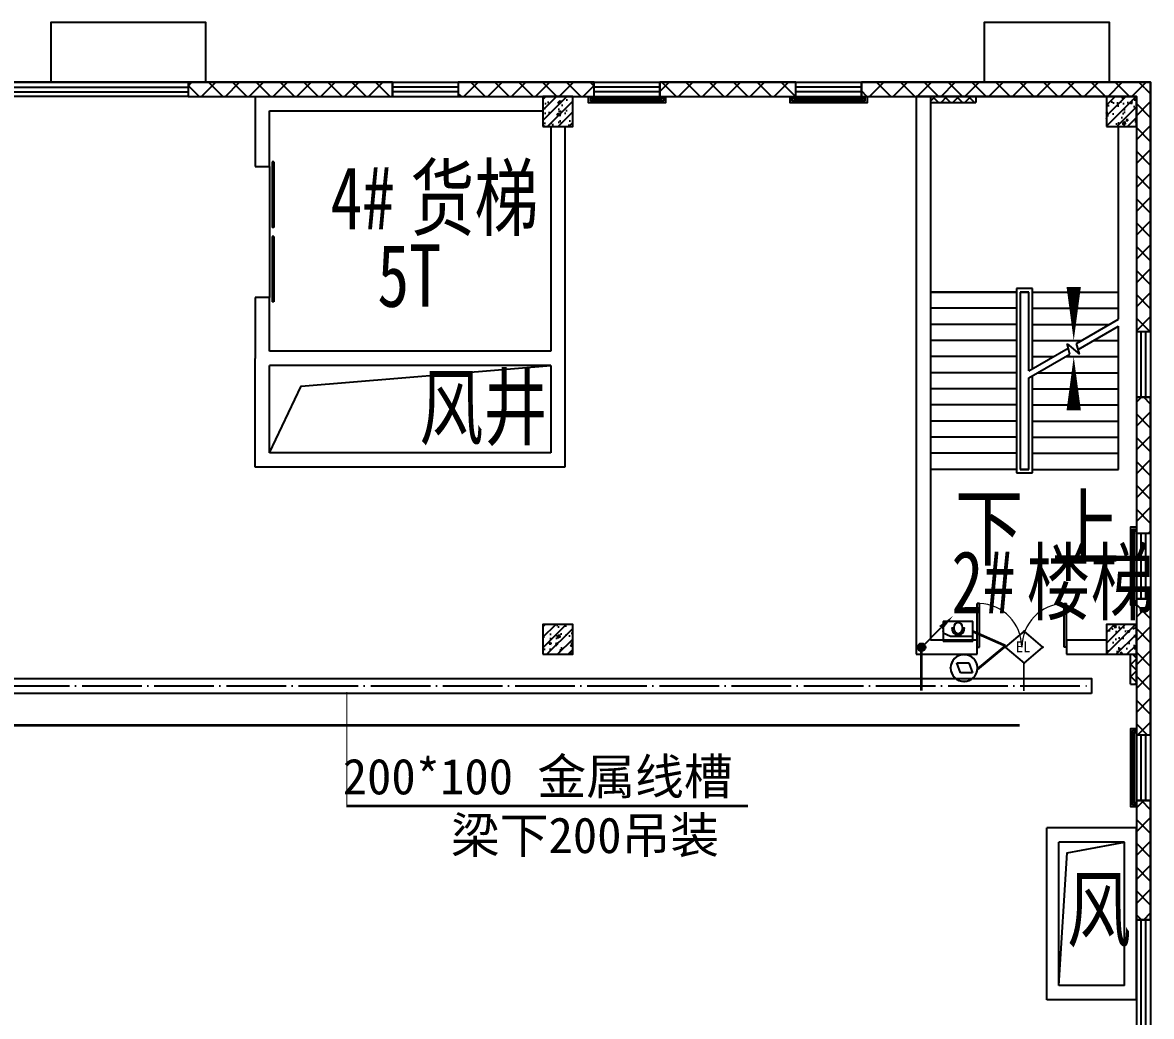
# Model space of a CAD drawing. Header units: millimetres. Extents: x -633009578 to 5705885, y -633235091 to 2571734.
# Drawn here: x 4176094 to 4195022, y 1976180 to 1992840 of the extents above; entities that cross this region are included whole.
import ezdxf
from ezdxf.enums import TextEntityAlignment as Align

# ---------------------------------------------------------------- set-up
doc = ezdxf.new("R2010")
doc.units = ezdxf.units.MM
doc.header["$LTSCALE"] = 1000
doc.header["$MEASUREMENT"] = 0
doc.linetypes.add('DOTE', pattern=[2.4200000000000004, 2, -0.2, 0.02, -0.2])
doc.layers.get('0').update_dxf_attribs({"color": 9})
for name, color, linetype in [('000000000000电气', 7, 'Continuous'), ('A-COLUM(柱)', 255, 'Continuous'), ('A-DOOR(门）', 4, 'Continuous'), ('A-F-AREA(计算)', 5, 'Continuous'), ('A-FLOR(看线)', 8, 'Continuous'), ('A-HATH(填充)', 8, 'Continuous'), ('A-LM-RAIL(栏杆)', 167, 'Continuous'), ('A-OTHER(其它)', 192, 'Continuous'), ('A-STAR(楼梯)', 51, 'Continuous'), ('A-TEXT(房间)', 243, 'Continuous'), ('A-WALL(墙)', 255, 'Continuous'), ('A-WINDOW（窗）', 4, 'Continuous'), ('DIM_SYMB', 3, 'Continuous'), ('PUB_TEXT', 7, 'Continuous'), ('WALL', 9, 'Continuous'), ('电-弱电平面-箭头', 3, 'Continuous'), ('电-强电平面-线缆', 3, 'Continuous'), ('电-桥架', 4, 'Continuous'), ('设备-安防', 3, 'Continuous'), ('设备-箱柜', 3, 'Continuous')]:
    doc.layers.add(name, color=color, linetype=linetype)
doc.styles.add('_TCH', font='simhei.ttf', dxfattribs={"width": 0.75, "bigfont": 'hztxt.shx'})
doc.styles.add('_TCH_DIM', font='simhei.ttf', dxfattribs={"width": 0.8, "bigfont": 'hztxt.shx'})
doc.styles.add('_TEL_DIM', font='simhei.ttf', dxfattribs={"height": 3.5, "bigfont": 'HZTXT'})
doc.styles.add('ELEC-DIM', font='simhei.ttf')
doc.styles.add('IDQSTYLE', font='simhei.ttf', dxfattribs={"width": 0.707, "bigfont": 'hztxt.shx'})
pattern_1 = [(45, (1628570.737756166, 677977.5160347573), (-100.0001016555733, 100.0001016555733), []), (135, (1628570.737756166, 677977.5160347573), (-100.0001016555733, -100.0001016555733), [])]
pattern_2 = [(45, (1628670.737756166, 677977.5160347573), (-200.0002033111466, 200.0002033111467), []), (135, (1628670.737756166, 677977.5160347573), (-200.0002033111467, -200.0002033111466), [])]

# ---------------------------------------------------------------- blocks, each defined once
blk = doc.blocks.new('$equip$00002496')
for p, q in [((-0.3257586027029902, -0.01245651182034635), (-0.3257586027029902, -0.04339440534022287)), ((-0.3257586027029902, -0.04339440534022287), (-0.2349881161644589, -0.04339440534022287)), ((-0.2349881161644589, -0.07433229886373738), (-0.2349881161644589, -0.01245651182034635)), ((0.2318991003703559, -0.04339041039929725), (0.3257586027029902, -0.04343435477494495)), ((0.2318995781242847, -0.07433229886373738), (0.2318995781242847, -0.01245651182034635)), ((0.3257586027029902, -0.01245651182034635), (0.3257586027029902, -0.04339440534022287))]:
    blk.add_line(p, q)
at = {"const_width": 0.04}
for points in [[(-0.3257569673587568, -0.01199135613933322), (-0.3257586027029902, -0.04339440534022287), (-0.2655665311758639, -0.04339440534022287)], [(-0.3257586027029902, -0.01209546335303457), (-0.3254450895765331, 0.007862924336222932), (-0.3246427298145136, 0.02099261244438821), (-0.3230396698054392, 0.03683146784896962), (-0.3200834360468434, 0.05640672732988605), (-0.3158846532169264, 0.07655434396292549), (-0.3114238906564424, 0.0934556857937423), (-0.3053167008911259, 0.1125148900100612), (-0.2961030303267762, 0.1360363546918961), (-0.2870512925146613, 0.1553192011742794), (-0.2776002755272202, 0.1727327617008996), (-0.2650090074748732, 0.1928330976625148), (-0.2480697203573072, 0.2158072831662139), (-0.2307201034273021, 0.2357486963155679), (-0.2183433735772269, 0.2482254943279258), (-0.2048552286432823, 0.2604362391903123), (-0.1911825684801443, 0.2715267914645665), (-0.1736025161517318, 0.2841171126310655), (-0.1547964517085347, 0.2957489191248897), (-0.1366549688245868, 0.3053642205159122), (-0.1125469685212011, 0.3159432491156622), (-0.09099250963481609, 0.3234552737812919), (-0.07185881528130267, 0.3286887830108753), (-0.0476470465073362, 0.3334767393171205), (-0.03344249982910696, 0.3353641694484395), (-0.01254353142576292, 0.33693107711224), (0.006284847928327508, 0.3371227143543365), (0.02112160998512991, 0.3364609976488282), (0.03364834297099151, 0.3353416012541857), (0.04427512355323415, 0.3339856622114894), (0.0514455190859735, 0.3328576949279523), (0.06296124946675263, 0.3306819992103556), (0.07295717955275904, 0.3284235992541653), (0.08476642325695138, 0.3253025975027413), (0.09841386118205264, 0.3210671038432338), (0.1073930458223913, 0.3179007922954042), (0.1189192084857496, 0.3133782735822024), (0.1273616340185981, 0.309727315147029), (0.1385068310191855, 0.3044504504359793), (0.1500006543647032, 0.2984373588406015), (0.1638636618590681, 0.2903635228794883), (0.1733825990086189, 0.2842636587374727), (0.1825355213950388, 0.2779405411420157), (0.1897162082022987, 0.2726458121323958), (0.1961934307328193, 0.2676024858810706), (0.2032832070399309, 0.2617741676658625), (0.2108134823647561, 0.2552078580083617), (0.217798692494398, 0.2487452608329477), (0.228148777372553, 0.2384502620334388), (0.2384204440459143, 0.2272843058126455), (0.2434306646027835, 0.2214536424435209), (0.2496786895935657, 0.2137899235021905), (0.2547404104698217, 0.2072320931656577), (0.2611980655201478, 0.1983612801268464), (0.2680283635418164, 0.1882836692966521), (0.2770073256251635, 0.1737512327563309), (0.2837973800196778, 0.1615835285520006), (0.2918694003747078, 0.1454322725621751), (0.2969779347913573, 0.1339993972869706), (0.3002692127192859, 0.126001952077786), (0.3046930583077483, 0.1142746343793988), (0.3092767016933067, 0.1005832550908963), (0.3129390048998175, 0.08807579556378187), (0.3161395389179233, 0.07547706223704154), (0.3186645603709621, 0.06388206950578024), (0.3211643142713001, 0.0500421286051278), (0.3228813630266814, 0.03809697220276576), (0.3240568224427989, 0.02762096420337912), (0.324859512373223, 0.01811108543552109), (0.3254132453730563, 0.00858592767326627), (0.3257090797560522, -0.00049248671712121), (0.3257832243107259, -0.007853463819628814), (0.3257586027029902, -0.01597356299680541)], [(0.2318995781242847, -0.04343435477494495), (0.3257586027029902, -0.04343435477494495), (0.3257689946476603, -0.01254634189172066)]]:
    blk.add_lwpolyline(points, dxfattribs=at)
blk.add_lwpolyline([(-0.2349881161644589, -0.04339440534022287), (-0.234988116149907, -0.07433229886373738, 0.0182959325663468), (-0.2341963414801285, -0.09596305228842539, 0.02057100331636309), (-0.2314330486115068, -0.1200309692394512, 0.01615663239953969), (-0.2279163057246478, -0.1385404972170363, 0.01693810384346652), (-0.2229987668251852, -0.1574872628661979, 0.01329564042987737), (-0.2183254288102034, -0.1718583239271538, 0.01774370437729911), (-0.2109808493987657, -0.190436463271908, 0.01810240356969195), (-0.202383055788232, -0.2083190727098554, 0.02333614132905712), (-0.1896684531238861, -0.229968408079003, 0.02044170027676835), (-0.1774249378067907, -0.2471703877454274, 0.01989766451918913), (-0.1643957158521516, -0.2626632182400499, 0.02937469172712198), (-0.1439065932936501, -0.2826519741392985, 0.02046687747088341), (-0.1288843219663249, -0.2946362194343237, 0.01994697534980988), (-0.1136344562692102, -0.3049034932155337, 0.02634036321689085), (-0.09301181325281505, -0.3161697710966109, 0.02276514568385508), (-0.07478138820442837, -0.3239164370424987, 0.02206410967143575), (-0.05684026748349424, -0.3297063967147551, 0.0175610551311905), (-0.04245622256712522, -0.3331187941075768, 0.01884926235006773), (-0.02688140393001959, -0.3356341081016581, 0.02667427645081797), (-0.004813117921003141, -0.3371611547772773, 0.02406458763464014), (0.01513338900986128, -0.3365152710211987, 0.01749181383793592), (0.02959480640129186, -0.334837958071148, 0.02217984979833747), (0.04783707972092088, -0.3312386844263528, 0.01670575936897621), (0.06151090867933817, -0.3274165873117454, 0.0217722080425489), (0.0790706878178753, -0.3210165422860882, 0.03374751034879078), (0.1057169104751665, -0.3077975864252949, 0.02730692637543976), (0.1266723583685234, -0.2939906737810816, 0.03748691983271558), (0.1535541368793929, -0.2707855348744488, 0.02366876899911156), (0.1697097239521099, -0.2529639476961165, 0.02463610663642848), (0.1846068157610716, -0.2329478090214252, 0.02205649491069121), (0.1970839504210744, -0.2124338016146794, 0.01935462041009298), (0.206340296252165, -0.1939205355338345, 0.01688452340010287), (0.2137288127123611, -0.1760053912075819, 0.01966230157732925), (0.2205645790236304, -0.1552443572727498, 0.01731440631145223), (0.2255364213342546, -0.135285412416124, 0.01765737348860424), (0.2290203964221291, -0.1154880664689699, 0.01633418443731503), (0.2311199677496916, -0.09579652929824078, 0.01862757118903319), (0.2318995781388367, -0.07433229886373738, -0.000472708372486724), (0.2318995781242847, -0.05279222321769339, 0.0004727079955161621), (0.2318995781242847, -0.03244852855277713, -0.0004727079955161849), (0.2318995781242847, -0.01245341187313898, 0.0193493677842396), (0.2310570476547582, 0.009855565578618553, 0.01770133877692018), (0.2286674682109151, 0.03113219686929369, 0.0176091688965659), (0.2250366548687452, 0.05081065330523415, 0.01973381331635689), (0.2191032464616001, 0.07337515754625201, 0.01545712335130221), (0.2136441482725786, 0.08944355720814201, 0.01638136793352114), (0.2064366456615971, 0.1069191381830024, 0.01889577194154605), (0.1974724603933282, 0.124934014853352, 0.01460926708694749), (0.1893017992697423, 0.1389198372235114, 0.01834707667655943), (0.1788048267626436, 0.154441256672726, 0.01802701254956099), (0.1670945117075462, 0.16930223901727, 0.01918510430489061), (0.1545159021334257, 0.1830286705735489, 0.02609018841368346), (0.1355203122220701, 0.2003201775660273, 0.02726780140366601), (0.1154953059740365, 0.2149753960547969, 0.02826022181265756), (0.09302354548708536, 0.2278643579738855, 0.01768013504660025), (0.07947741153475363, 0.2340587330181734, 0.02983831462154809), (0.05467275061528198, 0.242662508819194, 0.03688840652984774), (0.02498369276872836, 0.248695417874842, 0.03132680170442304), (-0.00154426900553517, 0.2503981151239714, 0.02152297382195137), (-0.01876981760142371, 0.249681544064515, 0.02781603352576516), (-0.04232023857184686, 0.2463571927401063, 0.02781924796867374), (-0.06450405267241877, 0.2406578850968799, 0.01792787672923883), (-0.07963114288577344, 0.2352566086992738, 0.0262865457487697), (-0.09992356615839526, 0.2259165745053906, 0.02119287732084118), (-0.11706115740526, 0.2159602789688506, 0.0171568808815843), (-0.1294802093179896, 0.207409261194698, 0.02416187819285423), (-0.1477007803769084, 0.1925049077508447, 0.02878934091920857), (-0.167043774476042, 0.1729245897222427, 0.01847703741819992), (-0.1794630369258812, 0.1577163090223621, 0.0213830109619632), (-0.1916570924367988, 0.1400851354956103, 0.01760758065260107), (-0.2016330892802216, 0.1229453873020248, 0.01681983214104903), (-0.2093724703590851, 0.1072558663363452, 0.01906551868470904), (-0.2177670299279271, 0.08662868678948143, 0.01663457793315364), (-0.2233549865341047, 0.06948587926308392, 0.01199850358657596), (-0.227126173209399, 0.05518552293506218, 0.01921348092443342), (-0.2312853431794792, 0.03417440378689207, 0.0129120010522256), (-0.2334025729942368, 0.01812716938002268, 0.01673519548586339), (-0.2347496548027266, -0.0005786718757008202, 0.009174826161293947), (-0.2349881161644589, -0.01245651182034635, 0.0008621608417457901), (-0.2349881161644589, -0.04339440534022287), (-0.2961449461872689, -0.04339440534022287, 56.79143426085979)], format="xyb", dxfattribs=at)
for centre, major_axis, ratio, start_param, end_param in [((0, -0.007853463819628814), (-5.946726671962764e-16, 0.3450403896201966), 0.944188663444044, 4.700094459124145, 7.866276155235024), ((-0.00154426900553517, -0.01245651181670837), (0, 0.2628546269403538), 0.8881100928804517, 4.71238898038469, 7.853981633974483), ((-0.00154426900553517, -0.07433229886373738), (0, -0.2628546269403538), 0.8881100928804517, 4.71238898038469, 7.853981633974483)]:
    blk.add_ellipse(centre, major_axis=major_axis, ratio=ratio, start_param=start_param, end_param=end_param)
for p in [(0, 0.3371869258007791), (-0.3257586027029902, -0.04339440534022287), (0, -0.3371811744327715), (0.3256694684678223, -0.04536965262741433)]:
    blk.add_point(p)
at = {"color": 7, "style": '_TEL_DIM', "flags": 1}
blk.add_attdef('A', text='', height=2e-05, dxfattribs=at).set_placement((0, 0), align=Align.MIDDLE_CENTER)
blk = doc.blocks.new('$equip$00002617')
for p, q in [((0.6250151190488396, 0.4150200000058248), (-0.6249848809511604, 0.4150200000058248)), ((-0.6249848809511604, 0.4150200000058248), (-0.6249848809511604, -0.4149799999959214)), ((-0.6249848809511604, 0.2150200000050972), (0.3250151190459292, 0.2150200000050972)), ((0.3250151190459292, 0.2150200000050972), (0.6250151190488396, 0.07502000000567932)), ((0.6250151190488396, -0.4149799999959214), (0.6250151190488396, 0.4150200000058248)), ((-0.6249848809511604, -0.4149799999959214), (0.6250151190488396, -0.4149799999959214))]:
    blk.add_line(p, q)
at = {"linetype": 'Continuous', "const_width": 0.04}
blk.add_lwpolyline([(-0.6249848809511604, 0.4150200000058248), (0.6250151190488396, 0.4150200000058248), (0.6250151190488396, -0.4149799999959214), (-0.6249848809511604, -0.4149799999959214)], close=True, dxfattribs=at)
at = {"color": 1}
for p in [(-0.6249848809511604, 2.000000495172571e-05), (1.51190488395514e-05, 0.4150200000058248), (0.6250151190488396, 2.000000495172571e-05), (0.01750438004455646, -0.4149799999959214)]:
    blk.add_point(p, dxfattribs=at)
at = {"color": 7, "style": '_TEL_DIM', "flags": 1}
blk.add_attdef('A', text='', height=2.5e-05, dxfattribs=at).set_placement((0, 0), align=Align.MIDDLE_CENTER)
blk = doc.blocks.new('A$C40EF29F0')
for name, p, xscale, yscale, zscale in [('$equip$00002617', (257.9972608285025, 173.994528161973), 400, 400, 400), ('$equip$00002496', (256.1213830718771, 133.3334205766732), 315, 315, 315)]:
    blk.add_blockref(name, p, dxfattribs=dict(xscale=xscale, yscale=yscale, zscale=zscale))
blk = doc.blocks.new('$equip$00002620')
for p, q in [((-0.1058179566880426, 0.1152844922435179), (-0.1858179566897888, -0.1047155077576463)), ((0.1624100250937772, 0.1152844922435179), (-0.1058179566880426, 0.1152844922435179)), ((0.08241002509203099, -0.1047155077576463), (0.1624100250937772, 0.1152844922435179)), ((-0.1858179566897888, -0.1047155077576463), (0.08241002509203099, -0.1047155077576463))]:
    blk.add_line(p, q)
at = {"const_width": 0.04}
blk.add_lwpolyline([(-0.2999925000021904, 9.999999747378752e-06, 1), (0.3000075000036304, 9.999999747378752e-06, 0.9999999999999999), (-0.2999925000021904, 9.999999747378752e-06, 1)], format="xyb", dxfattribs=at)
blk.add_circle((7.500000720028765e-06, 9.999999747378752e-06), 0.3000000000001062)
at = {"color": 1}
for p in [(7.500000720028765e-06, 0.3000099999990198), (-0.2999924999985524, 9.999999747378752e-06), (0.3000075000036304, 9.999999747378752e-06), (7.500000720028765e-06, -0.299989999999525)]:
    blk.add_point(p, dxfattribs=at)
at = {"color": 7, "style": '_TEL_DIM', "flags": 1}
blk.add_attdef('A', text='', height=2.5e-05, dxfattribs=at).set_placement((0, 0), align=Align.MIDDLE_CENTER)
blk = doc.blocks.new('$equip$00002474')
for p, q in [((-0.519992380955955, 1.000000338535756e-05), (7.619048119522631e-06, 0.4400100000020757)), ((7.619048119522631e-06, 0.4400100000020757), (0.5200076190521941, 1.000000338535756e-05)), ((7.619048119522631e-06, -0.4399899999989429), (-0.519992380955955, 1.000000338535756e-05)), ((0.5200076190521941, 1.000000338535756e-05), (7.619048119522631e-06, -0.4399899999989429))]:
    blk.add_line(p, q)
at = {"const_width": 0.04}
blk.add_lwpolyline([(7.619048119522631e-06, 0.4400100000020757), (-0.519992380955955, 1.000000338535756e-05), (7.619048119522631e-06, -0.4399899999989429), (0.5200076190521941, 1.000000338535756e-05), (7.619048119522631e-06, 0.4400100000020757), (-0.519992380955955, 1.000000338535756e-05)], dxfattribs=at)
for p in [(7.619048119522631e-06, 0.4400100000020757), (-0.519992380955955, 1.000000338535756e-05), (0.5200076190521941, 1.000000338535756e-05), (7.619048119522631e-06, -0.4399899999989429)]:
    blk.add_point(p)
at = {"color": 7, "style": '_TEL_DIM'}
blk.add_attdef('$TEXT$', text='', height=0.3, dxfattribs=at).set_placement((0.02805548798642121, 0.01213281898526475), align=Align.MIDDLE_CENTER)
at = {"color": 7, "style": '_TEL_DIM', "flags": 1}
blk.add_attdef('A', text='', height=2e-05, dxfattribs=at).set_placement((0, 0), align=Align.MIDDLE_CENTER)
blk = doc.blocks.new('*X130')
at = {"color": 0, "linetype": 'Continuous'}
for p, q in [((192.587376364835, 446.7215535232801), (193.8713933576327, 448.0055705160779)), ((192.6509968705344, 446.3609099602676), (194.2320369206452, 447.9419500103785)), ((192.6864539319484, 447.2448951591055), (193.3480517218074, 447.9064929489645)), ((192.7889704286661, 446.0746194496875), (194.5183274312254, 447.8039764522467)), ((192.9823694457329, 445.8437543980423), (194.7491924828706, 447.61057743518)), ((193.2275231399996, 445.664644023597), (194.9283028573159, 447.3654237409133)), ((193.5311577474, 445.5440145622856), (195.0489323186273, 447.0617891335129)), ((193.9202347052458, 445.5088274514194), (195.0841194294935, 446.6727121756671)), ((194.6075199946775, 445.7718486721392), (194.8210982087737, 445.9854268862354))]:
    blk.add_line(p, q, dxfattribs=at)
blk = doc.blocks.new('HC001441')
at = {"color": 0, "linetype": 'Continuous'}
blk.add_line((0, -0.05776119327242668), (3.105492900474815, 3.117216328523909), dxfattribs=at)
blk.add_lwpolyline([(3.105492900474815, 3.117216328523909, 0.8, 0, 0), (5.057392361378561, 5.003787405167827, 0, 0, 0)], format="xyseb", dxfattribs=at)
blk.add_circle((0, 0), 0.625, dxfattribs=at)
at = {"color": 0, "linetype": 'Continuous', "xscale": 0.5, "yscale": 0.5, "zscale": 0.5}
blk.add_blockref('*X130', (-96.91845018383279, -223.3780232566237), dxfattribs=at)
at = {"color": 0, "style": 'IDQSTYLE', "width": 0.7}
blk.add_attdef('PSFHATT', (7.057392361378561, -0.62500001), '', height=2.5, dxfattribs=at)
blk = doc.blocks.new('$DORLIB2D$00000127')
at = {"color": 0}
for points in [[(-0.5333333333328483, 0.7948983154366971), (-0.5333333333328483, 0.690405644187237)], [(-0.03333333333284827, 0.7948983154366971), (-0.5333333333328483, 0.7948983154366971)], [(-0.03333333333284827, 0.7948983154366971), (-0.03333333333284827, 0.690405644187237)], [(0.5333333333328483, 0.7948983154366971), (0.03333333333284827, 0.7948983154366971)], [(0.03333333333284827, 0.7948983154366971), (0.03333333333284827, 0.690405644187237)], [(0.5333333333328483, 0.7948983154366971), (0.5333333333328483, 0.690405644187237)], [(-0.03333333333284827, 0.690405644187237), (-0.5333333333328483, 0.690405644187237)], [(0.5333333333328483, 0.690405644187237), (0.03333333333284827, 0.690405644187237)], [(0.5, 0.4999999999999858), (-0.5, 0.4999999999999858)]]:
    blk.add_lwpolyline(points, dxfattribs=at)
blk = doc.blocks.new('$TCHSYS$WIN2D')
for p, q in [((-0.5, 0.5), (0.5, 0.5)), ((-0.5, 0.5), (-0.4999999999999999, -0.5)), ((0.5, 0.5), (0.4999999999999998, -0.5)), ((0.5, 0.1666666666666666), (-0.5, 0.1666666666666666)), ((0.5, -0.1666666666666667), (-0.5, -0.1666666666666667)), ((-0.4999999999999999, -0.5), (0.5, -0.5))]:
    blk.add_line(p, q)
blk = doc.blocks.new('$DorLib2D$00000002')
for p, q in [((-0.5, -5.684341886080802e-17), (-0.5000000000000007, 0.4875)), ((-0.4750000000000007, 0.4875), (-0.5000000000000007, 0.4875)), ((-0.475, -2.842170943040401e-17), (-0.4750000000000007, 0.4875)), ((0.475, -2.842170943040401e-17), (0.4750000000000007, 0.4875)), ((0.4750000000000007, 0.4875), (0.5000000000000007, 0.4875)), ((0.5, -5.684341886080802e-17), (0.5000000000000007, 0.4875)), ((-0.5, -5.684341886080802e-17), (-0.475, -2.842170943040401e-17)), ((0.5, -5.684341886080802e-17), (0.475, -2.842170943040401e-17))]:
    blk.add_line(p, q)
at = {"lineweight": 13}
for centre, start, end in [((-0.4875, -4.263256414560601e-17), 0, 88.53071641864632), ((0.4875, -4.263256414560601e-17), 91.4692835813537, 180)]:
    blk.add_arc(centre, 0.4875, start, end, dxfattribs=at)
blk = doc.blocks.new('_FZH')
h = blk.add_hatch()
h.set_pattern_fill('钢筋混凝土', color=256, scale=0.1, style=0)
h.set_pattern_definition([(45, (0, 0), (-0.1767766952966369, 0.1767766952966369), []), (50, (0, 0), (0.7172601826007535, -0.06275213498259512), [0.07500000000000001, -0.8250000000000001]), (355, (0, 0), (-0.138751333613, 0.7521921337000119), [0.06, -0.66]), (100.4514, (0.05977168000000001, -0.00522934), (0.5785093817140216, 0.6894395420609536), [0.06374019, -0.701142112]), (46.1842, (0, 0.2), (1.067241048625645, -0.1655190143290181), [0.1125, -1.2375]), (96.6356, (0.088936745, 0.186206693), (0.9346627055487033, 0.9741178709004418), [0.095610288, -1.051713]), (351.1842, (0, 0.2), (0.9346619451336272, 0.9741186009253247), [0.09000000000000001, -0.9900000000000001]), (21, (0.1, 0.15), (0.5969070521184617, -0.4026188906653388), [0.07500000000000001, -0.8250000000000001]), (326, (0.1, 0.15), (0.2433153319215824, 0.7251500450468529), [0.06, -0.66]), (71.4514, (0.149742233, 0.116448394), (0.84022262858149, 0.3225304967099524), [0.06374019, -0.701142112]), (37.50000000000001, (0, 0), (0.01215985531729062, 0.3328938538313115), [0, -0.652, 0, -0.67, 0, -0.6625000000000001]), (7.499999999999999, (0, 0), (0.2630695374421486, 0.3944117118823603), [0, -0.382, 0, -0.637, 0, -0.2525]), (-32.5, (-0.223, 0), (0.533822436172409, -0.02255487173437976), [0, -0.25, 0, -0.78, 0, -1.035]), (-42.5, (-0.323, 0), (0.5831861693423862, 0.1001049823323177), [0, -0.325, 0, -0.518, 0, -0.735])])
h.paths.add_polyline_path([(-0.5, -0.5), (0.5, -0.5), (0.5, 0.5), (-0.5, 0.5)])
blk.add_lwpolyline([(-0.5, -0.5), (0.5, -0.5), (0.5, 0.5), (-0.5, 0.5)], close=True)

msp = doc.modelspace()

# ---------------------------------------------------------------- hatches: boundary and pattern name
at = {"layer": 'A-HATH(填充)'}
h = msp.add_hatch(dxfattribs=at)
h.set_pattern_fill('多孔材料', color=256, scale=100, style=0)
h.set_pattern_definition(pattern_2)
h.paths.add_polyline_path([(4178869.313859886, 1991599.596922429), (4182299.256592632, 1991599.596922429), (4182299.256592632, 1991839.59692243), (4178869.313859886, 1991839.59692243)])
h = msp.add_hatch(dxfattribs=at)
h.set_pattern_fill('多孔材料', color=256, scale=100, style=0)
h.set_pattern_definition(pattern_2)
h.paths.add_polyline_path([(4183399.256592632, 1991599.596922429), (4185679.256592124, 1991599.59692243), (4185679.256592124, 1991839.59692243), (4183399.256592632, 1991839.59692243)])
h = msp.add_hatch(dxfattribs=at)
h.set_pattern_fill('多孔材料', color=256, scale=100, style=0)
h.set_pattern_definition(pattern_2)
h.paths.add_polyline_path([(4186779.256592124, 1991599.59692243), (4189059.256591107, 1991599.59692243), (4189059.256591107, 1991839.59692243), (4186779.256592124, 1991839.59692243)])
h = msp.add_hatch(dxfattribs=at)
h.set_pattern_fill('多孔材料', color=256, scale=100, style=0)
h.set_pattern_definition(pattern_2)
h.paths.add_polyline_path([(4195009.256591874, 1991839.596922428), (4190159.256591107, 1991839.59692243), (4190159.256591107, 1991599.59692243), (4194769.256591874, 1991599.596922428)])
h = msp.add_hatch(dxfattribs=at)
h.set_pattern_fill('多孔材料', color=256, scale=100, style=0)
h.set_pattern_definition(pattern_2)
h.paths.add_polyline_path([(4194769.256591874, 1991599.596922428), (4194769.256591876, 1987659.59692109), (4195009.256591875, 1987659.596921089), (4195009.256591874, 1991839.596922428)])
h = msp.add_hatch(dxfattribs=at)
h.set_pattern_fill('多孔材料', color=256, scale=50, style=0)
h.set_pattern_definition(pattern_1)
h.paths.add_polyline_path([(4191319.256591974, 1991499.596922385), (4192079.256592055, 1991499.596922385), (4192079.256592055, 1991599.596922385), (4191319.256591974, 1991599.596922385)])
h = msp.add_hatch(dxfattribs=at)
h.set_pattern_fill('多孔材料', color=256, scale=100, style=0)
h.set_pattern_definition(pattern_2)
h.paths.add_polyline_path([(4194769.256591876, 1986559.596920581), (4194769.256591876, 1984279.596920072), (4195009.256591875, 1984279.596920072), (4195009.256591875, 1986559.596920581)])
h = msp.add_hatch(dxfattribs=at)
h.set_pattern_fill('多孔材料', color=256, scale=100, style=0)
h.set_pattern_definition(pattern_2)
h.paths.add_polyline_path([(4194769.256591876, 1983179.596920072), (4194769.256591876, 1980899.596920581), (4195009.256591875, 1980899.596920581), (4195009.256591875, 1983179.596920072)])
h = msp.add_hatch(dxfattribs=at)
h.set_pattern_fill('多孔材料', color=256, scale=50, style=0)
h.set_pattern_definition(pattern_1)
h.paths.add_polyline_path([(4194769.256591875, 1981749.596922426), (4194769.256591875, 1982249.596922426), (4194669.256591875, 1982249.596922426), (4194669.256591875, 1981749.596922426)])
h = msp.add_hatch(dxfattribs=at)
h.set_pattern_fill('多孔材料', color=256, scale=100, style=0)
h.set_pattern_definition(pattern_2)
h.paths.add_polyline_path([(4194769.256591876, 1979799.596920581), (4194769.256591876, 1977799.596922107), (4195009.256591875, 1977799.596922107), (4195009.256591875, 1979799.596920581)])

# ---------------------------------------------------------------- linework, layer by layer
at = {"layer": '000000000000电气', "color": 2, "lineweight": 35}
msp.add_line((4160959.102830711, 1981063.995116919), (4192810.114040832, 1981063.995116919), dxfattribs=at)
at = {"layer": 'A-F-AREA(计算)'}
msp.add_lwpolyline([(4060729.234130392, 1991839.59697076), (4195009.234130392, 1991839.59697076), (4195009.234130392, 1855759.59697076), (4060729.234130392, 1855759.59697076)], close=True, dxfattribs=at)
at = {"layer": 'A-FLOR(看线)'}
for points in [[(4179169.313612335, 1991839.596922348), (4179169.314106418, 1992839.596922336), (4176569.313612335, 1992839.596922348), (4176569.314106417, 1991839.596922348)], [(4194319.256592119, 1991839.596922408), (4194319.257086201, 1992839.596922397), (4192219.256097859, 1992839.596922408), (4192219.256591941, 1991839.596922408)], [(4185579.256587377, 1991599.596922354), (4185579.256587377, 1991499.596922354), (4186879.256587415, 1991499.596922354), (4186879.256587415, 1991599.596922335)], [(4188959.256586637, 1991599.596922354), (4188959.256586637, 1991499.596922354), (4190259.256586676, 1991499.596922354), (4190259.256586676, 1991599.596922335)], [(4194769.25659186, 1984379.596924642), (4194669.25659186, 1984379.596924642), (4194669.25659186, 1983079.596924604), (4194769.256591842, 1983079.596924604)], [(4194769.256591862, 1980999.596925379), (4194669.256591862, 1980999.596925379), (4194669.256591862, 1979699.596925341), (4194769.256591843, 1979699.596925341)]]:
    msp.add_lwpolyline(points, dxfattribs=at)
at = {"layer": 'A-LM-RAIL(栏杆)'}
for points in [[(4185614.256587377, 1991599.596922354), (4185614.256587377, 1991534.596922354), (4186844.256587415, 1991534.596922354), (4186844.256587415, 1991599.596922335)], [(4185644.256587377, 1991599.596922354), (4185644.256587377, 1991564.596922354), (4186814.256587415, 1991564.596922354), (4186814.256587415, 1991599.596922335)], [(4188994.256586637, 1991599.596922354), (4188994.256586637, 1991534.596922354), (4190224.256586676, 1991534.596922354), (4190224.256586676, 1991599.596922335)], [(4189024.256586637, 1991599.596922354), (4189024.256586637, 1991564.596922354), (4190194.256586676, 1991564.596922354), (4190194.256586676, 1991599.596922335)], [(4194769.25659186, 1984344.596924642), (4194704.25659186, 1984344.596924642), (4194704.25659186, 1983114.596924604), (4194769.256591842, 1983114.596924604)], [(4194769.25659186, 1984314.596924642), (4194734.25659186, 1984314.596924642), (4194734.25659186, 1983144.596924604), (4194769.256591842, 1983144.596924604)], [(4194769.256591862, 1980964.596925379), (4194704.256591862, 1980964.596925379), (4194704.256591862, 1979734.596925341), (4194769.256591843, 1979734.596925341)], [(4194769.256591862, 1980934.596925379), (4194734.256591862, 1980934.596925379), (4194734.256591862, 1979764.596925341), (4194769.256591843, 1979764.596925341)]]:
    msp.add_lwpolyline(points, dxfattribs=at)
at = {"layer": 'A-OTHER(其它)'}
for points in [[(4180234.155683559, 1985629.599334085), (4180763.103470351, 1986743.417896464), (4184949.256592115, 1987089.599334073)], [(4193469.25659197, 1976699.596922579), (4193608.483112041, 1978919.605392453), (4194569.256592009, 1979099.59692243)]]:
    msp.add_lwpolyline(points, dxfattribs=at)
at = {"layer": 'A-STAR(楼梯)'}
for p, q in [((4194269.256592103, 1991599.596922344), (4191319.256591854, 1991599.596922371)), ((4191319.256591854, 1991599.596922371), (4191319.256591854, 1988319.596922371)), ((4194469.256591854, 1988319.596922371), (4194469.256591764, 1991099.596922453)), ((4193029.256591897, 1988379.596922034), (4192759.256591897, 1988379.596922034)), ((4192759.256591897, 1988379.596922034), (4192759.256591897, 1985289.596922034)), ((4193029.256591971, 1987033.960263327), (4193029.256591897, 1988379.596922034)), ((4191319.256591854, 1988319.596922371), (4191319.256591854, 1985349.596922371)), ((4192759.256591813, 1988319.596922453), (4191319.256591854, 1988319.596922371)), ((4191319.256591854, 1988319.596922371), (4192759.256591813, 1988319.596922623)), ((4192819.256591854, 1988319.596922371), (4192819.256591854, 1985349.596922371)), ((4192969.256591897, 1988319.596924359), (4192819.256591736, 1988319.596924359)), ((4192819.256591736, 1988319.596924359), (4192819.256591736, 1985349.596922034)), ((4192819.256593878, 1988319.596922352), (4192969.25658812, 1988319.596922499)), ((4192969.25659182, 1986999.319247097), (4192969.256591854, 1988319.596922371)), ((4192969.256591889, 1986999.319247137), (4192969.256591897, 1988319.596924359)), ((4193029.256591971, 1988319.596922453), (4194469.256591854, 1988319.596922371)), ((4193029.256591971, 1988319.596922499), (4194469.256591854, 1988319.596922371)), ((4194469.256591985, 1987865.344651587), (4194469.256591854, 1988319.596922371)), ((4192759.256591813, 1988049.596922453), (4191319.256591854, 1988049.596922371)), ((4193029.256591971, 1988049.596922453), (4194469.256591854, 1988049.596922371)), ((4193766.377978138, 1987459.537494405), (4194469.256591985, 1987865.344651317)), ((4192759.256591813, 1987779.596922127), (4191319.256591854, 1987779.596922371)), ((4193029.256591971, 1987779.596922453), (4194320.737168235, 1987779.596922305)), ((4193793.172897406, 1987359.537494313), (4194469.256591985, 1987749.874597337)), ((4194469.256591854, 1985349.596922371), (4194469.256591985, 1987749.87459783)), ((4192759.256591813, 1987509.596922453), (4191319.256591854, 1987509.596922371)), ((4193029.256591971, 1987509.596922127), (4193853.083449688, 1987509.596922015)), ((4193654.852525671, 1987279.678190462), (4193608.671065875, 1987452.029741278)), ((4193608.671065875, 1987452.029741278), (4193814.716007314, 1987279.137506911)), ((4193814.716007314, 1987279.137506911), (4193766.377978138, 1987459.537494405)), ((4194053.083449569, 1987509.596922048), (4194469.256591854, 1987509.596922371)), ((4192759.256591813, 1987239.596922453), (4191319.256591854, 1987239.596922371)), ((4192969.256591821, 1986999.319247541), (4193628.057606402, 1987379.678190559)), ((4192969.256591821, 1986883.849193505), (4193654.852525671, 1987279.678190462)), ((4193029.256591971, 1987239.596922453), (4193385.429733909, 1987239.596922653)), ((4193585.429733386, 1987239.596922642), (4194469.256591854, 1987239.596922371)), ((4192759.256591813, 1986969.596922127), (4191319.256591854, 1986969.596922371)), ((4192969.256591854, 1985349.596922371), (4192969.25659182, 1986883.849193497)), ((4192969.256591897, 1985349.596922034), (4192969.256591889, 1986883.849193536)), ((4193029.256591897, 1985289.596922034), (4193029.256591971, 1986918.490209735)), ((4193117.776014756, 1986969.596922308), (4194469.256591854, 1986969.596922371)), ((4192759.256591813, 1986699.596922453), (4191319.256591854, 1986699.596922371)), ((4193029.256591971, 1986699.596922127), (4194469.256591854, 1986699.596922371)), ((4192759.256591813, 1986429.596922453), (4191319.256591854, 1986429.596922371)), ((4193029.256591971, 1986429.596922453), (4194469.256591854, 1986429.596922371)), ((4192759.256591813, 1986159.596922453), (4191319.256591854, 1986159.596922371)), ((4193029.256591971, 1986159.596922453), (4194469.256591854, 1986159.596922371)), ((4192759.256591813, 1985889.596922453), (4191319.256591854, 1985889.596922371)), ((4193029.256591971, 1985889.596922453), (4194469.256591854, 1985889.596922371)), ((4192759.256591813, 1985619.596922127), (4191319.256591854, 1985619.596922371)), ((4193029.256591971, 1985619.596922453), (4194469.256591854, 1985619.596922371)), ((4192759.256591813, 1985349.596922453), (4191319.256591854, 1985349.596922371)), ((4192819.256591736, 1985349.596922034), (4192969.256591897, 1985349.596922034)), ((4192969.256591854, 1985349.596922371), (4192819.256591854, 1985349.596922371)), ((4193029.256591971, 1985349.596922127), (4194469.256591854, 1985349.596922371)), ((4192759.256591897, 1985289.596922034), (4193029.256591897, 1985289.596922034))]:
    msp.add_line(p, q, dxfattribs=at)
at = {"layer": 'A-WALL(墙)'}
for p, q in [((4179994.155683534, 1991599.596922343), (4184819.256592103, 1991599.596922242)), ((4179994.155683534, 1991599.596922343), (4179994.155683652, 1990429.599334013)), ((4191079.256591891, 1991599.596922415), (4191079.256591877, 1982249.596922474)), ((4191319.256591891, 1991599.596922415), (4191079.256591891, 1991599.596922415)), ((4191319.256591974, 1991599.596922385), (4192079.256592055, 1991599.596922385)), ((4191319.256591974, 1991599.596922385), (4191319.256591974, 1991499.596922385)), ((4191319.256591891, 1991599.596922415), (4191319.256591877, 1982489.596922474)), ((4192079.256592055, 1991599.596922385), (4192079.256592055, 1991499.596922385)), ((4191319.256591974, 1991499.596922385), (4192079.256592055, 1991499.596922385)), ((4180234.155683538, 1991359.596922289), (4184819.256592103, 1991359.596922321)), ((4180234.155683477, 1990429.599334013), (4180234.155683538, 1991359.596922289)), ((4184949.256591843, 1991099.596922453), (4184949.256591913, 1987329.599334103)), ((4185189.256591922, 1991099.596922453), (4185189.25659187, 1987209.59933408)), ((4179994.155683652, 1990429.599334013), (4180234.155683477, 1990429.599334013)), ((4180234.155683477, 1988229.599334013), (4179994.155683671, 1988229.599334013)), ((4179994.155683671, 1988229.599334013), (4179994.155683571, 1987209.59933408)), ((4180234.155683538, 1987329.599334103), (4180234.155683477, 1988229.599334013)), ((4184949.256591913, 1987329.599334103), (4180234.155683538, 1987329.599334103)), ((4179994.155683781, 1985389.599334129), (4179994.155683571, 1987209.59933408)), ((4180234.155683493, 1985629.599334085), (4180234.155683493, 1987089.599334147)), ((4184949.2565919, 1987089.599334147), (4180234.155683493, 1987089.599334147)), ((4184949.2565919, 1987089.599334147), (4184949.256591897, 1985629.599334085)), ((4185189.25659187, 1987209.59933408), (4185189.256591897, 1985389.599334129)), ((4184949.256591897, 1985629.599334085), (4180234.155683493, 1985629.599334085)), ((4185189.256591897, 1985389.599334129), (4179994.155683781, 1985389.599334129)), ((4192099.256592124, 1982489.596922335), (4191319.256591877, 1982489.596922474)), ((4192099.256592124, 1982249.596922357), (4192099.256592124, 1982489.596922335)), ((4194269.256592103, 1982489.596922518), (4193599.256592124, 1982489.596922311)), ((4193599.256592124, 1982489.596922311), (4193599.256592124, 1982249.596922335)), ((4191079.256591877, 1982249.596922474), (4192099.256592124, 1982249.596922357)), ((4193599.256592124, 1982249.596922335), (4194269.256592103, 1982249.596922225)), ((4194669.256591875, 1981749.596922426), (4194669.256591875, 1982249.596922426)), ((4194769.256591875, 1981749.596922426), (4194769.256591875, 1982249.596922426)), ((4194669.256591875, 1981749.596922426), (4194769.256591875, 1981749.596922426)), ((4193269.256591841, 1976459.596922542), (4193269.256591841, 1979339.596922419)), ((4194769.256591985, 1979339.596922419), (4193269.256591841, 1979339.596922419)), ((4194769.256591985, 1976459.596922542), (4194769.256591985, 1979339.596922419)), ((4193469.256592026, 1976699.596922532), (4193469.256592026, 1979099.59692243)), ((4194569.256591985, 1979099.59692243), (4193469.256592026, 1979099.59692243)), ((4194569.256591985, 1976699.596922532), (4194569.256591985, 1979099.59692243)), ((4194569.256591985, 1976699.596922532), (4193469.256592026, 1976699.596922532)), ((4194769.256591985, 1976459.596922542), (4193269.256591841, 1976459.596922542))]:
    msp.add_line(p, q, dxfattribs=at)
at = {"layer": 'DIM_SYMB'}
for points in [[(4192069.256591854, 1985214.596922371, 0, 0, 0), (4192069.256591854, 1989959.596922371, 0, 0, 0), (4193719.256591854, 1989959.596922371, 0, 0, 0), (4193719.256591854, 1987509.596922371, 0, 240.0000000000001, 0), (4193719.256591854, 1988409.596922371, 0, 0, 0)], [(4193719.256591854, 1985214.596922371, 0, 0, 0), (4193719.256591854, 1987239.596922371, 0, 240.0000000000001, 0), (4193719.256591854, 1986339.596922371, 0, 0, 0)]]:
    msp.add_lwpolyline(points, format="xyseb", dxfattribs=at)
at = {"layer": 'WALL'}
for p, q in [((4182299.256592632, 1991839.59692243), (4178869.313859886, 1991839.59692243)), ((4178869.313859886, 1991839.59692243), (4178869.313859886, 1991599.596922429)), ((4182299.256592632, 1991599.596922429), (4182299.256592632, 1991839.59692243)), ((4185679.256592124, 1991839.59692243), (4183399.256592632, 1991839.59692243)), ((4183399.256592632, 1991839.59692243), (4183399.256592632, 1991599.596922429)), ((4185679.256592124, 1991599.59692243), (4185679.256592124, 1991839.59692243)), ((4189059.256591107, 1991839.59692243), (4186779.256592124, 1991839.59692243)), ((4186779.256592124, 1991839.59692243), (4186779.256592124, 1991599.59692243)), ((4189059.256591107, 1991599.59692243), (4189059.256591107, 1991839.59692243)), ((4195009.256591874, 1991839.596922428), (4190159.256591107, 1991839.59692243)), ((4190159.256591107, 1991839.59692243), (4190159.256591107, 1991599.59692243)), ((4195009.256591875, 1987659.596921089), (4195009.256591874, 1991839.596922428)), ((4178869.313859886, 1991599.596922429), (4182299.256592632, 1991599.596922429)), ((4183399.256592632, 1991599.596922429), (4185679.256592124, 1991599.59692243)), ((4186779.256592124, 1991599.59692243), (4189059.256591107, 1991599.59692243)), ((4190159.256591107, 1991599.59692243), (4194769.256591874, 1991599.596922428)), ((4194769.256591874, 1991599.596922428), (4194769.256591876, 1987659.59692109)), ((4194769.256591876, 1987659.59692109), (4195009.256591875, 1987659.596921089)), ((4194769.256591876, 1986559.596920581), (4194769.256591876, 1984279.596920072)), ((4195009.256591875, 1986559.596920581), (4194769.256591876, 1986559.596920581)), ((4195009.256591875, 1984279.596920072), (4195009.256591875, 1986559.596920581)), ((4194769.256591876, 1984279.596920072), (4195009.256591875, 1984279.596920072)), ((4194769.256591876, 1983179.596920072), (4194769.256591876, 1980899.596920581)), ((4195009.256591875, 1983179.596920072), (4194769.256591876, 1983179.596920072)), ((4195009.256591875, 1980899.596920581), (4195009.256591875, 1983179.596920072)), ((4194769.256591876, 1980899.596920581), (4195009.256591875, 1980899.596920581)), ((4194769.256591876, 1979799.596920581), (4194769.256591876, 1977799.596922107)), ((4195009.256591875, 1979799.596920581), (4194769.256591876, 1979799.596920581)), ((4195009.256591875, 1977799.596922107), (4195009.256591875, 1979799.596920581)), ((4194769.256591876, 1977799.596922107), (4195009.256591875, 1977799.596922107))]:
    msp.add_line(p, q, dxfattribs=at)
at = {"layer": '电-强电平面-线缆', "color": 1, "linetype": 'Continuous'}
for points, const_width in [([(4192576.845794945, 1982391.237852246), (4192030.306461407, 1982632.763924131)], 45), ([(4191164.081657039, 1982433.69387857), (4191164.081657039, 1981642.5)], 45), ([(4192576.845794945, 1982391.237852246), (4192104.626795915, 1981999.530432841)], 45), ([(4192882.670098899, 1982105.473753245), (4192882.670098899, 1981636)], 30)]:
    msp.add_lwpolyline(points, dxfattribs=dict(at, const_width=const_width))
at = {"layer": '电-桥架', "color": 5, "linetype": 'DOTE', "ltscale": 0.5}
msp.add_line((4167413.323977531, 1981718.535272727), (4194017.86296353, 1981718.535272727), dxfattribs=at)
at = {"layer": '电-桥架', "ltscale": 0.5}
msp.add_lwpolyline([(4194017.862963531, 1981593.535272727), (4167413.323977532, 1981593.535272727), (4167413.323977531, 1981843.535272727), (4194017.86296353, 1981843.535272727)], close=True, dxfattribs=at)
at = {"layer": '设备-箱柜', "color": 6}
msp.add_lwpolyline([(4181530.448405258, 1981616.831189338, 15, 15, 0), (4181530.448405258, 1979707.084635353, 15, 15, 0), (4181530.448405258, 1979707.084635353, 45, 45, 0), (4188255.378095682, 1979707.084635353, 45, 45, 0)], format="xyseb", dxfattribs=at)

# ---------------------------------------------------------------- block references
at = {"layer": 'A-COLUM(柱)', "xscale": 500, "yscale": 500, "zscale": 500}
for p in [(4185069.256591891, 1991349.596922426), (4194519.256591891, 1991349.596922426), (4185069.256591891, 1982499.596922426), (4194519.256591891, 1982499.596922426)]:
    msp.add_blockref('_FZH', p, dxfattribs=at)
at = {"layer": 'A-DOOR(门）', "xscale": -2200, "yscale": 240, "zscale": 2200, "rotation": 270}
msp.add_blockref('$DORLIB2D$00000127', (4180114.155683571, 1989329.599334177), dxfattribs=at)
at = {"layer": 'A-DOOR(门）', "extrusion": (0, 0, -1), "xscale": -1500, "yscale": 1500, "zscale": 1500}
msp.add_blockref('$DorLib2D$00000002', (-4192849.256591891, 1982369.596922426), dxfattribs=at)
at = {"layer": 'A-WINDOW（窗）', "extrusion": (0, 0, -1), "xscale": 50000.05726785376, "yscale": 240, "zscale": 50000.05726785376}
msp.add_blockref('$TCHSYS$WIN2D', (-4153869.285225819, 1991719.596922425), dxfattribs=at)
at = {"layer": 'A-WINDOW（窗）', "xscale": 1100, "yscale": 240, "zscale": 1100}
msp.add_blockref('$TCHSYS$WIN2D', (4182849.256592685, 1991719.596922426), dxfattribs=at)
at = {"layer": 'A-WINDOW（窗）', "yscale": 240}
for p, xscale, zscale, rotation in [((4186229.256591946, 1991719.596922426), -1100, 1100, 180), ((4189609.256591252, 1991719.596922426), -1100, 1100, 180), ((4194889.256591875, 1987109.596920836), -1100, 1100, 89.99999999999999), ((4194889.256591875, 1983729.596920097), -1100, 1100, 89.99999999999999), ((4194889.256591875, 1980349.596920835), -1100, 1100, 89.99999999999999), ((4194889.256591875, 1975799.59692243), 4000, 4000, 270)]:
    msp.add_blockref('$TCHSYS$WIN2D', p, dxfattribs=dict(at, xscale=xscale, zscale=zscale, rotation=rotation))
at = {"layer": '电-弱电平面-箭头', "color": 4, "xscale": 105, "yscale": 105, "zscale": 105}
msp.add_blockref('HC001441', (4191165.99999991, 1982368.096922957), dxfattribs=at)
at = {"layer": '设备-安防', "rotation": 180}
msp.add_blockref('A$C40EF29F0', (4192038.309769855, 1982809.55274427), dxfattribs=at)
at = {"layer": '设备-安防'}
ref = msp.add_blockref('$equip$00002474', (4192887.889444367, 1982368.355225487), dxfattribs=dict(at, xscale=-607.5, yscale=607.5, zscale=607.5))
ref.add_attrib('$TEXT$', 'EL', dxfattribs={"layer": '0', "color": 7, "height": 182.25, "style": '_TEL_DIM'}).set_placement((4192870.845735565, 1982375.725912972), align=Align.MIDDLE_CENTER)
at = {"layer": '设备-安防', "xscale": -750, "yscale": 750, "zscale": 750}
msp.add_blockref('$equip$00002620', (4191880.59821459, 1982020.347783281), dxfattribs=at)

# ---------------------------------------------------------------- texts
at = {"layer": 'A-TEXT(房间)', "style": '_TCH', "width": 0.75}
for s, p in [('货梯', (4182596.54261214, 1989374.962981774)), ('4#', (4181257.79261214, 1989374.962981774)), ('5T', (4182042.051051302, 1988074.698688006)), ('风井', (4182746.857992007, 1985867.144434144)), ('楼梯', (4192928.528723311, 1982934.253817109)), ('2#', (4191668.528723311, 1982934.253817109)), ('风', (4193605.934305932, 1977451.995188707))]:
    msp.add_text(s, height=1050, dxfattribs=at).set_placement(p)
at = {"layer": 'PUB_TEXT', "style": '_TCH_DIM', "width": 0.8}
for s, p in [('上', (4193345.555804452, 1983849.596922371)), ('下', (4191728.626670594, 1983849.596922371))]:
    msp.add_text(s, height=1050, dxfattribs=at).set_placement(p)
at = {"layer": '设备-箱柜', "color": 6, "style": 'ELEC-DIM'}
for s, p in [('200*100 金属线槽', (4181461.716103244, 1979901.788540241)), ('梁下200吊装', (4183275.816459375, 1978917.460353621))]:
    msp.add_text(s, height=600, dxfattribs=at).set_placement(p)

doc.saveas('drawing.dxf')
